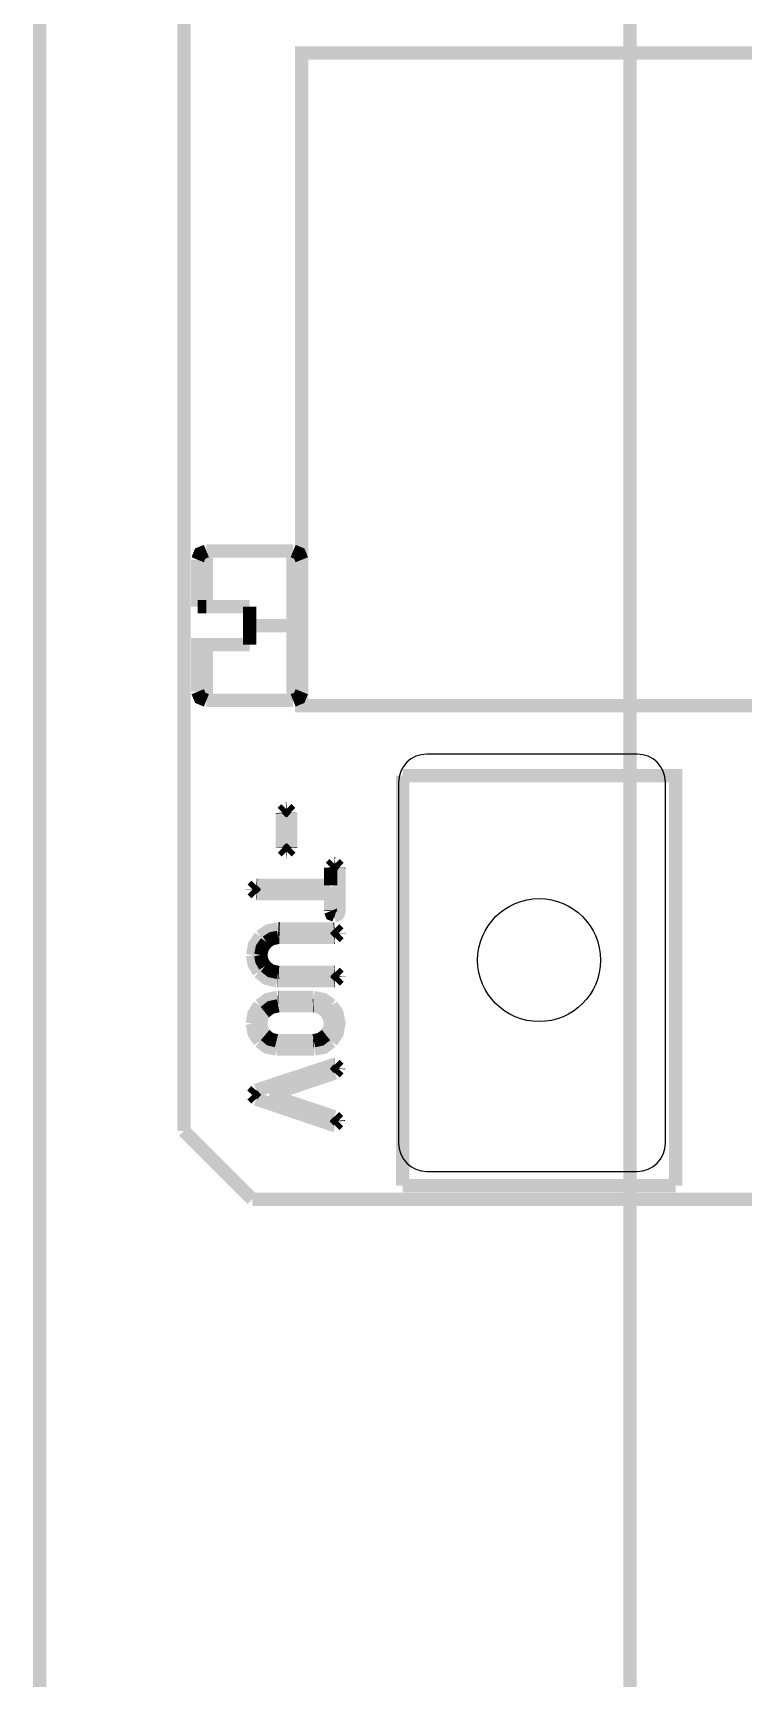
# Model space of a CAD drawing. Header units: inches. Extents: x -2.67 to 2.67, y -1.82 to 1.83.
# Drawn here: x -2.673 to -2.248, y -0.983 to 0.003 of the extents above; entities that cross this region are included whole.
import ezdxf

# ---------------------------------------------------------------- set-up
doc = ezdxf.new("R2010")
doc.units = ezdxf.units.IN
doc.layers.get('0').update_dxf_attribs({"linetype": 'CONTINUOUS'})

msp = doc.modelspace()

# ---------------------------------------------------------------- linework, layer by layer
at = {"const_width": 0.008}
for points in [[(-2.669461, -1.806504), (2.669461, -1.806504), (2.669461, 1.669874), (-2.669461, 1.669874), (-2.669461, -1.806504)], [(-2.669461, -1.806504), (2.669461, -1.806504), (2.669461, 1.669874), (-2.669461, 1.669874), (-2.669461, -1.806504)], [(-2.669461, -1.806504), (2.669461, -1.806504), (2.669461, 1.669874), (-2.669461, 1.669874), (-2.669461, -1.806504)], [(-2.315453, 1.046638), (-2.315453, -1.709268)], [(-2.315453, 1.046638), (-2.315453, -1.709268)], [(-2.315453, 1.046638), (-2.315453, -1.709268)], [(-2.582846, -0.655323), (-2.582846, 0.777748)], [(-2.582846, -0.655323), (-2.582846, 0.777748)], [(-2.582846, -0.655323), (-2.582846, 0.777748)], [(-2.102465, -0.035409), (-2.102465, -0.009409), (-2.512224, -0.009409), (-2.512224, -0.400449), (-2.102465, -0.400449), (-2.102465, -0.374449)], [(-2.102465, -0.035409), (-2.102465, -0.009409), (-2.512224, -0.009409), (-2.512224, -0.400449), (-2.102465, -0.400449), (-2.102465, -0.374449)], [(-2.102465, -0.035409), (-2.102465, -0.009409), (-2.512224, -0.009409), (-2.512224, -0.400449), (-2.102465, -0.400449), (-2.102465, -0.374449)], [(-2.569424, -0.307889), (-2.573121, -0.309392), (-2.574624, -0.313089)], [(-2.569424, -0.307889), (-2.573121, -0.309392), (-2.574624, -0.313089)], [(-2.569424, -0.307889), (-2.573121, -0.309392), (-2.574624, -0.313089)], [(-2.569424, -0.307889), (-2.517424, -0.307889)], [(-2.569424, -0.341169), (-2.569424, -0.307889)], [(-2.569424, -0.307889), (-2.517424, -0.307889)], [(-2.569424, -0.341169), (-2.569424, -0.307889)], [(-2.569424, -0.307889), (-2.517424, -0.307889)], [(-2.569424, -0.341169), (-2.569424, -0.307889)], [(-2.543424, -0.352609), (-2.517424, -0.352609), (-2.517424, -0.307889)], [(-2.543424, -0.352609), (-2.517424, -0.352609), (-2.517424, -0.307889)], [(-2.543424, -0.352609), (-2.517424, -0.352609), (-2.517424, -0.307889)], [(-2.517424, -0.307889), (-2.513728, -0.309392), (-2.512224, -0.313089)], [(-2.517424, -0.307889), (-2.513728, -0.309392), (-2.512224, -0.313089)], [(-2.517424, -0.307889), (-2.513728, -0.309392), (-2.512224, -0.313089)], [(-2.574624, -0.341169), (-2.574624, -0.313089)], [(-2.574624, -0.341169), (-2.574624, -0.313089)], [(-2.574624, -0.341169), (-2.574624, -0.313089)], [(-2.574624, -0.341169), (-2.569424, -0.341169)], [(-2.574624, -0.341169), (-2.569424, -0.341169)], [(-2.574624, -0.341169), (-2.569424, -0.341169)], [(-2.569424, -0.341169), (-2.543424, -0.341169)], [(-2.569424, -0.341169), (-2.543424, -0.341169)], [(-2.569424, -0.341169), (-2.543424, -0.341169)], [(-2.543424, -0.352609), (-2.543424, -0.341169)], [(-2.543424, -0.352609), (-2.543424, -0.341169)], [(-2.543424, -0.352609), (-2.543424, -0.341169)], [(-2.543424, -0.364049), (-2.543424, -0.352609)], [(-2.543424, -0.364049), (-2.543424, -0.352609)], [(-2.543424, -0.364049), (-2.543424, -0.352609)], [(-2.517424, -0.397329), (-2.517424, -0.352609), (-2.512224, -0.352609)], [(-2.517424, -0.397329), (-2.517424, -0.352609), (-2.512224, -0.352609)], [(-2.517424, -0.397329), (-2.517424, -0.352609), (-2.512224, -0.352609)], [(-2.574624, -0.392129), (-2.574624, -0.364049), (-2.569424, -0.364049)], [(-2.574624, -0.392129), (-2.574624, -0.364049), (-2.569424, -0.364049)], [(-2.574624, -0.392129), (-2.574624, -0.364049), (-2.569424, -0.364049)], [(-2.569424, -0.364049), (-2.543424, -0.364049)], [(-2.569424, -0.364049), (-2.569424, -0.397329)], [(-2.569424, -0.364049), (-2.543424, -0.364049)], [(-2.569424, -0.364049), (-2.569424, -0.397329)], [(-2.569424, -0.364049), (-2.543424, -0.364049)], [(-2.569424, -0.364049), (-2.569424, -0.397329)], [(-2.569424, -0.397329), (-2.573121, -0.395826), (-2.574624, -0.392129)], [(-2.569424, -0.397329), (-2.573121, -0.395826), (-2.574624, -0.392129)], [(-2.569424, -0.397329), (-2.573121, -0.395826), (-2.574624, -0.392129)], [(-2.517424, -0.397329), (-2.569424, -0.397329)], [(-2.517424, -0.397329), (-2.569424, -0.397329)], [(-2.517424, -0.397329), (-2.569424, -0.397329)], [(-2.517424, -0.397329), (-2.513728, -0.395826), (-2.512224, -0.392129)], [(-2.517424, -0.397329), (-2.513728, -0.395826), (-2.512224, -0.392129)], [(-2.517424, -0.397329), (-2.513728, -0.395826), (-2.512224, -0.392129)], [(-2.451823, -0.688079), (-2.451823, -0.442409)], [(-2.288043, -0.688079), (-2.288043, -0.442409), (-2.451823, -0.442409)], [(-2.451823, -0.688079), (-2.451823, -0.442409)], [(-2.288043, -0.688079), (-2.288043, -0.442409), (-2.451823, -0.442409)], [(-2.451823, -0.688079), (-2.451823, -0.442409)], [(-2.288043, -0.688079), (-2.288043, -0.442409), (-2.451823, -0.442409)], [(-2.521631, -0.462295), (-2.52386, -0.464525)], [(-2.521631, -0.462295), (-2.52386, -0.464525)], [(-2.521631, -0.462295), (-2.52386, -0.464525)], [(-2.523824, -0.464927), (-2.52386, -0.464525)], [(-2.523824, -0.464927), (-2.52386, -0.464525)], [(-2.523824, -0.464927), (-2.52386, -0.464525)], [(-2.523824, -0.464926), (-2.523824, -0.48554)], [(-2.523824, -0.464926), (-2.523824, -0.48554)], [(-2.523824, -0.464926), (-2.523824, -0.48554)], [(-2.521631, -0.462295), (-2.521537, -0.462297)], [(-2.521631, -0.462295), (-2.521537, -0.462297)], [(-2.521631, -0.462295), (-2.521537, -0.462297)], [(-2.521193, -0.462271), (-2.521538, -0.462297)], [(-2.521193, -0.462271), (-2.521538, -0.462297)], [(-2.521193, -0.462271), (-2.521538, -0.462297)], [(-2.521193, -0.462271), (-2.51888, -0.464583)], [(-2.521193, -0.462271), (-2.51888, -0.464583)], [(-2.521193, -0.462271), (-2.51888, -0.464583)], [(-2.518887, -0.464765), (-2.51888, -0.464583)], [(-2.518887, -0.464765), (-2.51888, -0.464583)], [(-2.518887, -0.464765), (-2.51888, -0.464583)], [(-2.518887, -0.485426), (-2.518887, -0.464765)], [(-2.518887, -0.485426), (-2.518887, -0.464765)], [(-2.518887, -0.485426), (-2.518887, -0.464765)], [(-2.523824, -0.485541), (-2.523835, -0.485771)], [(-2.523824, -0.485541), (-2.523835, -0.485771)], [(-2.523824, -0.485541), (-2.523835, -0.485771)], [(-2.521516, -0.488091), (-2.523835, -0.485771)], [(-2.521516, -0.488091), (-2.523835, -0.485771)], [(-2.521516, -0.488091), (-2.523835, -0.485771)], [(-2.521159, -0.488079), (-2.51886, -0.48578)], [(-2.521159, -0.488079), (-2.51886, -0.48578)], [(-2.521159, -0.488079), (-2.51886, -0.48578)], [(-2.518887, -0.485425), (-2.51886, -0.48578)], [(-2.518887, -0.485425), (-2.51886, -0.48578)], [(-2.518887, -0.485425), (-2.51886, -0.48578)], [(-2.521516, -0.488091), (-2.521266, -0.488077)], [(-2.521516, -0.488091), (-2.521266, -0.488077)], [(-2.521516, -0.488091), (-2.521266, -0.488077)], [(-2.521159, -0.488079), (-2.521263, -0.488077)], [(-2.521159, -0.488079), (-2.521263, -0.488077)], [(-2.521159, -0.488079), (-2.521263, -0.488077)], [(-2.492728, -0.495186), (-2.494946, -0.497403)], [(-2.492728, -0.495186), (-2.494946, -0.497403)], [(-2.492728, -0.495186), (-2.494946, -0.497403)], [(-2.492728, -0.495186), (-2.492424, -0.495207)], [(-2.492728, -0.495186), (-2.492424, -0.495207)], [(-2.492728, -0.495186), (-2.492424, -0.495207)], [(-2.492165, -0.495192), (-2.492421, -0.495207)], [(-2.492165, -0.495192), (-2.492421, -0.495207)], [(-2.492165, -0.495192), (-2.492421, -0.495207)], [(-2.492165, -0.495192), (-2.489939, -0.497418)], [(-2.492165, -0.495192), (-2.489939, -0.497418)], [(-2.492165, -0.495192), (-2.489939, -0.497418)], [(-2.494936, -0.497608), (-2.494946, -0.497403)], [(-2.494936, -0.497608), (-2.494946, -0.497403)], [(-2.494936, -0.497608), (-2.494946, -0.497403)], [(-2.494936, -0.497607), (-2.494936, -0.508143)], [(-2.494936, -0.497607), (-2.494936, -0.508143)], [(-2.494936, -0.497607), (-2.494936, -0.508143)], [(-2.492331, -0.526106), (-2.491774, -0.526059), (-2.491291, -0.525917), (-2.490883, -0.525681), (-2.490548, -0.525352), (-2.490288, -0.524928), (-2.490103, -0.524409), (-2.489954, -0.523089), (-2.489954, -0.497675)], [(-2.492331, -0.526106), (-2.491774, -0.526059), (-2.491291, -0.525917), (-2.490883, -0.525681), (-2.490548, -0.525352), (-2.490288, -0.524928), (-2.490103, -0.524409), (-2.489954, -0.523089), (-2.489954, -0.497675)], [(-2.492331, -0.526106), (-2.491774, -0.526059), (-2.491291, -0.525917), (-2.490883, -0.525681), (-2.490548, -0.525352), (-2.490288, -0.524928), (-2.490103, -0.524409), (-2.489954, -0.523089), (-2.489954, -0.497675)], [(-2.489954, -0.497674), (-2.489939, -0.497418)], [(-2.489954, -0.497674), (-2.489939, -0.497418)], [(-2.489954, -0.497674), (-2.489939, -0.497418)], [(-2.541902, -0.510633), (-2.541911, -0.51084)], [(-2.541902, -0.510633), (-2.541911, -0.51084)], [(-2.541902, -0.510633), (-2.541911, -0.51084)], [(-2.53958, -0.513171), (-2.541911, -0.51084)], [(-2.53958, -0.513171), (-2.541911, -0.51084)], [(-2.53958, -0.513171), (-2.541911, -0.51084)], [(-2.539552, -0.508113), (-2.541907, -0.510469)], [(-2.539552, -0.508113), (-2.541907, -0.510469)], [(-2.539552, -0.508113), (-2.541907, -0.510469)], [(-2.541901, -0.510633), (-2.541907, -0.510469)], [(-2.541901, -0.510633), (-2.541907, -0.510469)], [(-2.541901, -0.510633), (-2.541907, -0.510469)], [(-2.53958, -0.513171), (-2.539251, -0.513148)], [(-2.53958, -0.513171), (-2.539251, -0.513148)], [(-2.53958, -0.513171), (-2.539251, -0.513148)], [(-2.539552, -0.508113), (-2.539183, -0.508143)], [(-2.539552, -0.508113), (-2.539183, -0.508143)], [(-2.539552, -0.508113), (-2.539183, -0.508143)], [(-2.53925, -0.513148), (-2.494936, -0.513148), (-2.494936, -0.523157)], [(-2.53925, -0.513148), (-2.494936, -0.513148), (-2.494936, -0.523157)], [(-2.53925, -0.513148), (-2.494936, -0.513148), (-2.494936, -0.523157)], [(-2.494936, -0.508143), (-2.539182, -0.508143)], [(-2.494936, -0.508143), (-2.539182, -0.508143)], [(-2.494936, -0.508143), (-2.539182, -0.508143)], [(-2.494936, -0.523156), (-2.494974, -0.523593)], [(-2.494936, -0.523156), (-2.494974, -0.523593)], [(-2.494936, -0.523156), (-2.494974, -0.523593)], [(-2.492457, -0.526109), (-2.494246, -0.525382), (-2.494974, -0.523593)], [(-2.492457, -0.526109), (-2.494246, -0.525382), (-2.494974, -0.523593)], [(-2.492457, -0.526109), (-2.494246, -0.525382), (-2.494974, -0.523593)], [(-2.492457, -0.526109), (-2.49233, -0.526106)], [(-2.492457, -0.526109), (-2.49233, -0.526106)], [(-2.492457, -0.526109), (-2.49233, -0.526106)], [(-2.526336, -0.534263), (-2.532308, -0.535458), (-2.537059, -0.53877)], [(-2.526336, -0.534263), (-2.532308, -0.535458), (-2.537059, -0.53877)], [(-2.526336, -0.534263), (-2.532308, -0.535458), (-2.537059, -0.53877)], [(-2.526336, -0.534263), (-2.525472, -0.534287)], [(-2.526336, -0.534263), (-2.525472, -0.534287)], [(-2.526336, -0.534263), (-2.525472, -0.534287)], [(-2.492971, -0.534287), (-2.525469, -0.534287)], [(-2.492971, -0.534287), (-2.525469, -0.534287)], [(-2.492971, -0.534287), (-2.525469, -0.534287)], [(-2.492467, -0.534237), (-2.492972, -0.534288)], [(-2.492467, -0.534237), (-2.492972, -0.534288)], [(-2.492467, -0.534237), (-2.492972, -0.534288)], [(-2.492467, -0.534237), (-2.489954, -0.536749)], [(-2.492467, -0.534237), (-2.489954, -0.536749)], [(-2.492467, -0.534237), (-2.489954, -0.536749)], [(-2.537056, -0.538767), (-2.540553, -0.544006), (-2.541719, -0.549988)], [(-2.537056, -0.538767), (-2.540553, -0.544006), (-2.541719, -0.549988)], [(-2.537056, -0.538767), (-2.540553, -0.544006), (-2.541719, -0.549988)], [(-2.533395, -0.542169), (-2.535901, -0.545576), (-2.536828, -0.549914)], [(-2.533395, -0.542169), (-2.535901, -0.545576), (-2.536828, -0.549914)], [(-2.533395, -0.542169), (-2.535901, -0.545576), (-2.536828, -0.549914)], [(-2.526364, -0.539338), (-2.530263, -0.540089), (-2.533401, -0.542174)], [(-2.526364, -0.539338), (-2.530263, -0.540089), (-2.533401, -0.542174)], [(-2.526364, -0.539338), (-2.530263, -0.540089), (-2.533401, -0.542174)], [(-2.526364, -0.539338), (-2.525674, -0.539361)], [(-2.526364, -0.539338), (-2.525674, -0.539361)], [(-2.526364, -0.539338), (-2.525674, -0.539361)], [(-2.525675, -0.539361), (-2.492628, -0.539361)], [(-2.525675, -0.539361), (-2.492628, -0.539361)], [(-2.525675, -0.539361), (-2.492628, -0.539361)], [(-2.492314, -0.539382), (-2.492628, -0.539361)], [(-2.492314, -0.539382), (-2.492628, -0.539361)], [(-2.492314, -0.539382), (-2.492628, -0.539361)], [(-2.492314, -0.539382), (-2.489943, -0.537011)], [(-2.492314, -0.539382), (-2.489943, -0.537011)], [(-2.492314, -0.539382), (-2.489943, -0.537011)], [(-2.489954, -0.53678), (-2.489954, -0.536749)], [(-2.489954, -0.53678), (-2.489954, -0.536749)], [(-2.489954, -0.53678), (-2.489954, -0.536749)], [(-2.489954, -0.53678), (-2.489943, -0.537011)], [(-2.489954, -0.53678), (-2.489943, -0.537011)], [(-2.489954, -0.53678), (-2.489943, -0.537011)], [(-2.541719, -0.549988), (-2.540793, -0.55533), (-2.538016, -0.560067)], [(-2.541719, -0.549988), (-2.540793, -0.55533), (-2.538016, -0.560067)], [(-2.541719, -0.549988), (-2.540793, -0.55533), (-2.538016, -0.560067)], [(-2.534291, -0.556639), (-2.536194, -0.553325), (-2.536828, -0.54992)], [(-2.534291, -0.556639), (-2.536194, -0.553325), (-2.536828, -0.54992)], [(-2.534291, -0.556639), (-2.536194, -0.553325), (-2.536828, -0.54992)], [(-2.526937, -0.56535), (-2.533221, -0.563938), (-2.538019, -0.560064)], [(-2.526937, -0.56535), (-2.533221, -0.563938), (-2.538019, -0.560064)], [(-2.526937, -0.56535), (-2.533221, -0.563938), (-2.538019, -0.560064)], [(-2.526417, -0.560357), (-2.530871, -0.559366), (-2.534286, -0.556646)], [(-2.526417, -0.560357), (-2.530871, -0.559366), (-2.534286, -0.556646)], [(-2.526417, -0.560357), (-2.530871, -0.559366), (-2.534286, -0.556646)], [(-2.526937, -0.56535), (-2.526639, -0.565346)], [(-2.526937, -0.56535), (-2.526639, -0.565346)], [(-2.526937, -0.56535), (-2.526639, -0.565346)], [(-2.526635, -0.565346), (-2.492628, -0.565346)], [(-2.526635, -0.565346), (-2.492628, -0.565346)], [(-2.526635, -0.565346), (-2.492628, -0.565346)], [(-2.526417, -0.560357), (-2.525865, -0.560342)], [(-2.526417, -0.560357), (-2.525865, -0.560342)], [(-2.526417, -0.560357), (-2.525865, -0.560342)], [(-2.492628, -0.560341), (-2.525858, -0.560341)], [(-2.492628, -0.560341), (-2.525858, -0.560341)], [(-2.492628, -0.560341), (-2.525858, -0.560341)], [(-2.492323, -0.560322), (-2.49263, -0.560341)], [(-2.492323, -0.560322), (-2.49263, -0.560341)], [(-2.492323, -0.560322), (-2.49263, -0.560341)], [(-2.492246, -0.565378), (-2.49263, -0.565346)], [(-2.492246, -0.565378), (-2.49263, -0.565346)], [(-2.492246, -0.565378), (-2.49263, -0.565346)], [(-2.492323, -0.560322), (-2.489942, -0.562703)], [(-2.492323, -0.560322), (-2.489942, -0.562703)], [(-2.492323, -0.560322), (-2.489942, -0.562703)], [(-2.492246, -0.565378), (-2.48995, -0.563082)], [(-2.492246, -0.565378), (-2.48995, -0.563082)], [(-2.492246, -0.565378), (-2.48995, -0.563082)], [(-2.489954, -0.562948), (-2.489942, -0.562703)], [(-2.489954, -0.562948), (-2.489942, -0.562703)], [(-2.489954, -0.562948), (-2.489942, -0.562703)], [(-2.489954, -0.562946), (-2.48995, -0.563082)], [(-2.489954, -0.562946), (-2.48995, -0.563082)], [(-2.489954, -0.562946), (-2.48995, -0.563082)], [(-2.526595, -0.57533), (-2.532708, -0.576581), (-2.537537, -0.580043)], [(-2.526595, -0.57533), (-2.532708, -0.576581), (-2.537537, -0.580043)], [(-2.526595, -0.57533), (-2.532708, -0.576581), (-2.537537, -0.580043)], [(-2.526595, -0.57533), (-2.52628, -0.575333)], [(-2.526595, -0.57533), (-2.52628, -0.575333)], [(-2.526595, -0.57533), (-2.52628, -0.575333)], [(-2.505312, -0.575333), (-2.526269, -0.575333)], [(-2.505312, -0.575333), (-2.526269, -0.575333)], [(-2.505312, -0.575333), (-2.526269, -0.575333)], [(-2.505282, -0.575333), (-2.505308, -0.575333)], [(-2.505282, -0.575333), (-2.505308, -0.575333)], [(-2.505282, -0.575333), (-2.505308, -0.575333)], [(-2.505282, -0.575333), (-2.499204, -0.576589), (-2.494417, -0.580058)], [(-2.505282, -0.575333), (-2.499204, -0.576589), (-2.494417, -0.580058)], [(-2.505282, -0.575333), (-2.499204, -0.576589), (-2.494417, -0.580058)], [(-2.537536, -0.580041), (-2.54081, -0.585024), (-2.541902, -0.591011)], [(-2.537536, -0.580041), (-2.54081, -0.585024), (-2.541902, -0.591011)], [(-2.537536, -0.580041), (-2.54081, -0.585024), (-2.541902, -0.591011)], [(-2.534177, -0.597822), (-2.536165, -0.594668), (-2.536828, -0.591148), (-2.536217, -0.587229), (-2.534382, -0.584109)], [(-2.534177, -0.597822), (-2.536165, -0.594668), (-2.536828, -0.591148), (-2.536217, -0.587229), (-2.534382, -0.584109)], [(-2.534177, -0.597822), (-2.536165, -0.594668), (-2.536828, -0.591148), (-2.536217, -0.587229), (-2.534382, -0.584109)], [(-2.526406, -0.580316), (-2.530926, -0.581337), (-2.534385, -0.584113)], [(-2.526406, -0.580316), (-2.530926, -0.581337), (-2.534385, -0.584113)], [(-2.526406, -0.580316), (-2.530926, -0.581337), (-2.534385, -0.584113)], [(-2.526406, -0.580316), (-2.505563, -0.580316)], [(-2.526406, -0.580316), (-2.505563, -0.580316)], [(-2.526406, -0.580316), (-2.505563, -0.580316)], [(-2.505204, -0.580309), (-2.505561, -0.580316)], [(-2.505204, -0.580309), (-2.505561, -0.580316)], [(-2.505204, -0.580309), (-2.505561, -0.580316)], [(-2.505204, -0.580309), (-2.500914, -0.581269), (-2.497633, -0.583904), (-2.495679, -0.587332), (-2.495028, -0.591171), (-2.495691, -0.594537), (-2.497679, -0.597822)], [(-2.505204, -0.580309), (-2.500914, -0.581269), (-2.497633, -0.583904), (-2.495679, -0.587332), (-2.495028, -0.591171), (-2.495691, -0.594537), (-2.497679, -0.597822)], [(-2.505204, -0.580309), (-2.500914, -0.581269), (-2.497633, -0.583904), (-2.495679, -0.587332), (-2.495028, -0.591171), (-2.495691, -0.594537), (-2.497679, -0.597822)], [(-2.494456, -0.601798), (-2.49108, -0.596776), (-2.489954, -0.59076), (-2.491068, -0.584989), (-2.494411, -0.580064)], [(-2.494456, -0.601798), (-2.49108, -0.596776), (-2.489954, -0.59076), (-2.491068, -0.584989), (-2.494411, -0.580064)], [(-2.494456, -0.601798), (-2.49108, -0.596776), (-2.489954, -0.59076), (-2.491068, -0.584989), (-2.494411, -0.580064)], [(-2.541902, -0.591011), (-2.54081, -0.596725), (-2.537536, -0.601661)], [(-2.541902, -0.591011), (-2.54081, -0.596725), (-2.537536, -0.601661)], [(-2.541902, -0.591011), (-2.54081, -0.596725), (-2.537536, -0.601661)], [(-2.527219, -0.606301), (-2.533015, -0.605067), (-2.537532, -0.601666)], [(-2.527219, -0.606301), (-2.533015, -0.605067), (-2.537532, -0.601666)], [(-2.527219, -0.606301), (-2.533015, -0.605067), (-2.537532, -0.601666)], [(-2.527385, -0.60125), (-2.531257, -0.600289), (-2.534179, -0.597819)], [(-2.527385, -0.60125), (-2.531257, -0.600289), (-2.534179, -0.597819)], [(-2.527385, -0.60125), (-2.531257, -0.600289), (-2.534179, -0.597819)], [(-2.505426, -0.60125), (-2.527389, -0.60125)], [(-2.505426, -0.60125), (-2.527389, -0.60125)], [(-2.505426, -0.60125), (-2.527389, -0.60125)], [(-2.50498, -0.601261), (-2.505426, -0.60125)], [(-2.50498, -0.601261), (-2.505426, -0.60125)], [(-2.50498, -0.601261), (-2.505426, -0.60125)], [(-2.50498, -0.601261), (-2.500851, -0.600344), (-2.497683, -0.597827)], [(-2.50498, -0.601261), (-2.500851, -0.600344), (-2.497683, -0.597827)], [(-2.50498, -0.601261), (-2.500851, -0.600344), (-2.497683, -0.597827)], [(-2.504601, -0.606301), (-2.498909, -0.605092), (-2.49445, -0.601792)], [(-2.504601, -0.606301), (-2.498909, -0.605092), (-2.49445, -0.601792)], [(-2.504601, -0.606301), (-2.498909, -0.605092), (-2.49445, -0.601792)], [(-2.527229, -0.606301), (-2.504604, -0.606301)], [(-2.527229, -0.606301), (-2.504604, -0.606301)], [(-2.527229, -0.606301), (-2.504604, -0.606301)], [(-2.492537, -0.61558), (-2.493346, -0.61568), (-2.494113, -0.6159), (-2.53957, -0.631006)], [(-2.492537, -0.61558), (-2.493346, -0.61568), (-2.494113, -0.6159), (-2.53957, -0.631006)], [(-2.492537, -0.61558), (-2.493346, -0.61568), (-2.494113, -0.6159), (-2.53957, -0.631006)], [(-2.531617, -0.633794), (-2.4924, -0.620585)], [(-2.531617, -0.633794), (-2.4924, -0.620585)], [(-2.531617, -0.633794), (-2.4924, -0.620585)], [(-2.492343, -0.615571), (-2.492537, -0.61558)], [(-2.492343, -0.615571), (-2.492537, -0.61558)], [(-2.492343, -0.615571), (-2.492537, -0.61558)], [(-2.492398, -0.620584), (-2.490137, -0.618117)], [(-2.492398, -0.620584), (-2.490137, -0.618117)], [(-2.492398, -0.620584), (-2.490137, -0.618117)], [(-2.492343, -0.615571), (-2.490114, -0.617799)], [(-2.492343, -0.615571), (-2.490114, -0.617799)], [(-2.492343, -0.615571), (-2.490114, -0.617799)], [(-2.490137, -0.618117), (-2.490114, -0.617799)], [(-2.490137, -0.618117), (-2.490114, -0.617799)], [(-2.490137, -0.618117), (-2.490114, -0.617799)], [(-2.539638, -0.636148), (-2.541902, -0.633725)], [(-2.539638, -0.636148), (-2.541902, -0.633725)], [(-2.539638, -0.636148), (-2.541902, -0.633725)], [(-2.539571, -0.631006), (-2.541901, -0.633725)], [(-2.539571, -0.631006), (-2.541901, -0.633725)], [(-2.539571, -0.631006), (-2.541901, -0.633725)], [(-2.492674, -0.646821), (-2.531617, -0.633794)], [(-2.492674, -0.646821), (-2.531617, -0.633794)], [(-2.492674, -0.646821), (-2.531617, -0.633794)], [(-2.539639, -0.636148), (-2.493633, -0.651689), (-2.492971, -0.651855), (-2.492491, -0.651894)], [(-2.539639, -0.636148), (-2.493633, -0.651689), (-2.492971, -0.651855), (-2.492491, -0.651894)], [(-2.539639, -0.636148), (-2.493633, -0.651689), (-2.492971, -0.651855), (-2.492491, -0.651894)], [(-2.492674, -0.646821), (-2.490274, -0.649176)], [(-2.492674, -0.646821), (-2.490274, -0.649176)], [(-2.492674, -0.646821), (-2.490274, -0.649176)], [(-2.492489, -0.651895), (-2.492481, -0.651895)], [(-2.492489, -0.651895), (-2.492481, -0.651895)], [(-2.492489, -0.651895), (-2.492481, -0.651895)], [(-2.492481, -0.651895), (-2.490226, -0.649639)], [(-2.492481, -0.651895), (-2.490226, -0.649639)], [(-2.492481, -0.651895), (-2.490226, -0.649639)], [(-2.490274, -0.649174), (-2.490226, -0.649639)], [(-2.490274, -0.649174), (-2.490226, -0.649639)], [(-2.490274, -0.649174), (-2.490226, -0.649639)], [(-2.541902, -0.696268), (-2.582846, -0.655323)], [(-2.541902, -0.696268), (-2.582846, -0.655323)], [(-2.541902, -0.696268), (-2.582846, -0.655323)], [(-2.288043, -0.688079), (-2.451823, -0.688079)], [(-2.288043, -0.688079), (-2.451823, -0.688079)], [(-2.288043, -0.688079), (-2.451823, -0.688079)], [(-1.91135, -0.696268), (-2.541902, -0.696268)], [(-1.91135, -0.696268), (-2.541902, -0.696268)], [(-1.91135, -0.696268), (-2.541902, -0.696268)]]:
    msp.add_lwpolyline(points, dxfattribs=at)
msp.add_lwpolyline([(-2.294185, -0.662535), (-2.294185, -0.446535), (-2.294523, -0.443059), (-2.295496, -0.439845), (-2.297043, -0.436954), (-2.299099, -0.43445), (-2.301604, -0.432393), (-2.304495, -0.430847), (-2.307709, -0.429874), (-2.311185, -0.429535), (-2.437185, -0.429535), (-2.440661, -0.429874), (-2.443875, -0.430847), (-2.446766, -0.432393), (-2.449271, -0.43445), (-2.451328, -0.436954), (-2.452874, -0.439845), (-2.453847, -0.443059), (-2.454185, -0.446535), (-2.454185, -0.662535), (-2.453847, -0.666011), (-2.452874, -0.669226), (-2.451328, -0.672117), (-2.449271, -0.674621), (-2.446766, -0.676678), (-2.443875, -0.678224), (-2.440661, -0.679197), (-2.437185, -0.679535), (-2.311185, -0.679535), (-2.307709, -0.679197), (-2.304495, -0.678224), (-2.301604, -0.676678), (-2.299099, -0.674621), (-2.297043, -0.672117), (-2.295496, -0.669226), (-2.294523, -0.666011), (-2.294185, -0.662535)], close=True)
msp.add_circle((-2.369933, -0.552961), 0.03685)
msp.add_circle((-2.369933, -0.552961), 0.03685)
msp.add_circle((-2.369933, -0.552961), 0.03685)

doc.saveas('drawing.dxf')
